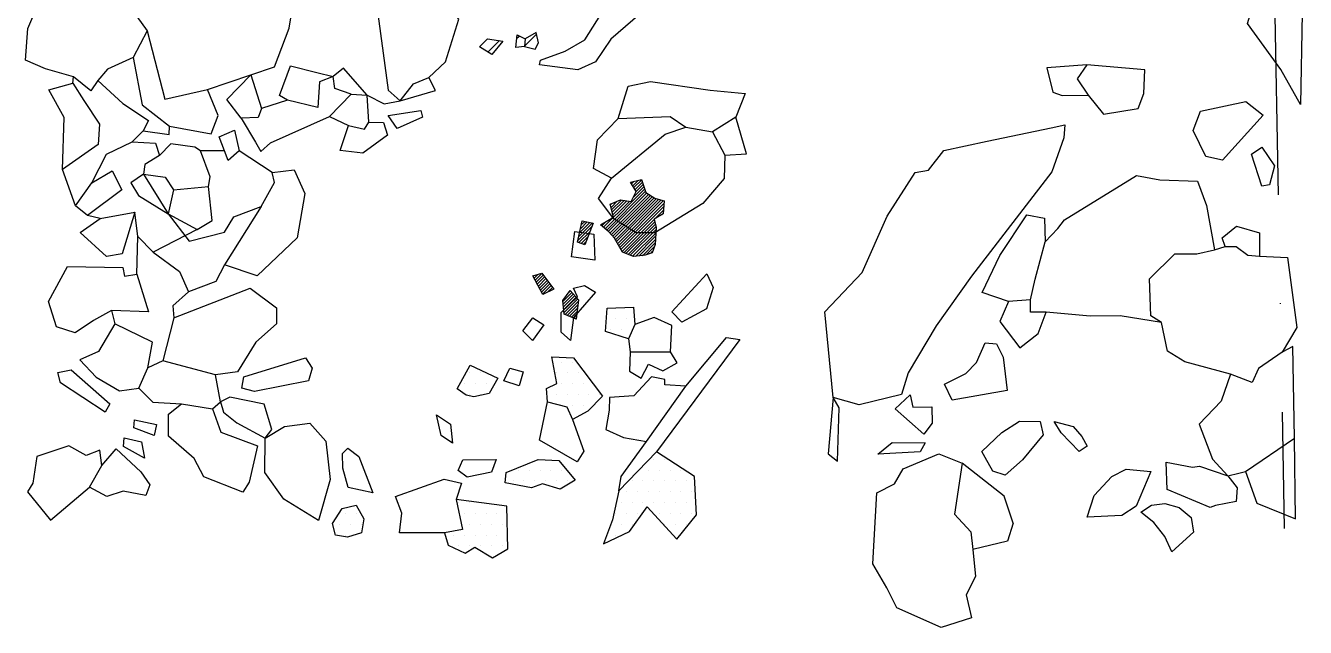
# Model space of a CAD drawing. Header units: metres. Extents: x 187 to 361, y -1912 to -1599.
# Drawn here: x 192.5 to 340.3, y -1911.9 to -1842.4 of the extents above; entities that cross this region are included whole.
import ezdxf

# ---------------------------------------------------------------- set-up
doc = ezdxf.new("R2010")
doc.units = ezdxf.units.M
doc.header["$LTSCALE"] = 25
doc.header["$MEASUREMENT"] = 0
doc.linetypes.add('STRICHPUNKTX2', pattern=[2, 1, -0.5, 0, -0.5])
doc.layers.get('0').update_dxf_attribs({"linetype": 'CONTINUOUS'})
for name, color, linetype in [('FEUER', 1, 'CONTINUOUS'), ('GRABUNGSGRENZE', 3, 'STRICHPUNKTX2'), ('KNOCHEN', 2, 'CONTINUOUS'), ('KNOCHENSCHRAFF', 2, 'CONTINUOUS'), ('STEINE', 4, 'CONTINUOUS'), ('STEINESCHRAFF', 4, 'CONTINUOUS')]:
    doc.layers.add(name, color=color, linetype=linetype)

# ---------------------------------------------------------------- blocks, each defined once
blk = doc.blocks.new('*X1')
at = {"color": 0}
for p, q in [((262.43, -1860.66), (262.71, -1860.38)), ((262.57, -1860.87), (263.18, -1860.27)), ((262.7, -1861.09), (263.6, -1860.19)), ((262.84, -1861.31), (263.69, -1860.46)), ((262.97, -1861.53), (263.78, -1860.72)), ((259.37, -1865.84), (263.96, -1861.25)), ((259.56, -1866), (264.05, -1861.51)), ((259.75, -1866.16), (264.2, -1861.71)), ((259.93, -1866.34), (264.42, -1861.85)), ((260.1, -1866.52), (264.63, -1861.99)), ((260.27, -1866.71), (264.85, -1862.13)), ((260.44, -1866.89), (265.06, -1862.27)), ((262.61, -1862.25), (263.87, -1860.98)), ((259.18, -1865.68), (262.18, -1862.68)), ((259.99, -1863.09), (260.15, -1862.93)), ((260.06, -1863.38), (260.78, -1862.66)), ((260.13, -1863.66), (261.27, -1862.53)), ((260.2, -1863.95), (261.57, -1862.58)), ((260.27, -1864.24), (261.88, -1862.63)), ((260.58, -1867.11), (265.32, -1862.36)), ((260.7, -1867.33), (265.59, -1862.44)), ((260.83, -1867.56), (265.87, -1862.52)), ((260.96, -1867.79), (266.14, -1862.6)), ((261.08, -1868.01), (266.16, -1862.94)), ((261.21, -1868.24), (266.14, -1863.32)), ((261.34, -1868.47), (266.11, -1863.7)), ((256.33, -1866.75), (257.91, -1865.18)), ((256.43, -1866.31), (257.61, -1865.12)), ((256.52, -1865.86), (257.32, -1865.06)), ((256.61, -1865.41), (257.02, -1865)), ((256.71, -1864.97), (256.73, -1864.94)), ((258.99, -1865.52), (259.5, -1865)), ((261.54, -1868.62), (265.12, -1865.04)), ((265.93, -1864.23), (266.08, -1864.07)), ((256.24, -1867.2), (257.82, -1865.62)), ((256.35, -1867.44), (257.6, -1866.2)), ((261.79, -1868.72), (265.18, -1865.33)), ((262.04, -1868.82), (265.24, -1865.62)), ((262.29, -1868.92), (265.25, -1865.97)), ((262.55, -1869.03), (265.23, -1866.34)), ((256.61, -1867.54), (257.37, -1866.78)), ((256.87, -1867.64), (257.14, -1867.36)), ((262.88, -1869.05), (265.21, -1866.72)), ((263.28, -1869), (265.19, -1867.09)), ((263.68, -1868.96), (265.17, -1867.46)), ((264.11, -1868.87), (265.06, -1867.93)), ((264.68, -1868.66), (264.85, -1868.49)), ((251.19, -1871.55), (251.6, -1871.13)), ((251.31, -1871.78), (252.08, -1871.01)), ((251.07, -1871.32), (251.1, -1871.28)), ((251.43, -1872.01), (252.23, -1871.21)), ((251.55, -1872.25), (252.39, -1871.41)), ((251.67, -1872.48), (252.54, -1871.61)), ((251.79, -1872.71), (252.69, -1871.81)), ((251.91, -1872.94), (252.84, -1872.02)), ((252.04, -1873.17), (252.99, -1872.22)), ((252.16, -1873.41), (253.14, -1872.42)), ((252.76, -1873.15), (253.29, -1872.62)), ((254.52, -1874.23), (255.53, -1873.21)), ((254.55, -1874.55), (255.7, -1873.4)), ((254.58, -1874.87), (255.87, -1873.58)), ((254.61, -1875.19), (256.04, -1873.77)), ((254.64, -1875.52), (256.21, -1873.95)), ((255.14, -1873.25), (255.37, -1873.02)), ((254.75, -1875.76), (256.27, -1874.24)), ((255, -1875.87), (256.23, -1874.64)), ((255.25, -1875.97), (256.18, -1875.04)), ((255.5, -1876.07), (256.13, -1875.44)), ((255.75, -1876.18), (256.09, -1875.84)), ((256, -1876.28), (256.04, -1876.24))]:
    blk.add_line(p, q, dxfattribs=at)
blk = doc.blocks.new('*X11')
at = {"color": 0}
for p, q in [((261.25, -1875), (261.25, -1875)), ((262.5, -1875), (262.5, -1875)), ((260.625, -1876.25), (260.625, -1876.25)), ((261.875, -1876.25), (261.875, -1876.25)), ((260, -1877.5), (260, -1877.5)), ((261.25, -1877.5), (261.25, -1877.5)), ((262.5, -1877.5), (262.5, -1877.5)), ((254.375, -1881.25), (254.375, -1881.25)), ((255.625, -1881.25), (255.625, -1881.25)), ((243.75, -1882.5), (243.75, -1882.5)), ((245, -1882.5), (245, -1882.5)), ((253.75, -1882.5), (253.75, -1882.5)), ((255, -1882.5), (255, -1882.5)), ((256.25, -1882.5), (256.25, -1882.5)), ((243.125, -1883.75), (243.125, -1883.75)), ((244.375, -1883.75), (244.375, -1883.75)), ((245.625, -1883.75), (245.625, -1883.75)), ((254.375, -1883.75), (254.375, -1883.75)), ((255.625, -1883.75), (255.625, -1883.75)), ((256.875, -1883.75), (256.875, -1883.75)), ((243.75, -1885), (243.75, -1885)), ((245, -1885), (245, -1885)), ((253.75, -1885), (253.75, -1885)), ((255, -1885), (255, -1885)), ((256.25, -1885), (256.25, -1885)), ((257.5, -1885), (257.5, -1885)), ((258.75, -1885), (258.75, -1885)), ((254.375, -1886.25), (254.375, -1886.25)), ((255.625, -1886.25), (255.625, -1886.25)), ((256.875, -1886.25), (256.875, -1886.25)), ((256.25, -1887.5), (256.25, -1887.5)), ((265, -1892.5), (265, -1892.5)), ((266.25, -1892.5), (266.25, -1892.5)), ((249.375, -1893.75), (249.375, -1893.75)), ((250.625, -1893.75), (250.625, -1893.75)), ((251.875, -1893.75), (251.875, -1893.75)), ((253.125, -1893.75), (253.125, -1893.75)), ((254.375, -1893.75), (254.375, -1893.75)), ((264.375, -1893.75), (264.375, -1893.75)), ((265.625, -1893.75), (265.625, -1893.75)), ((266.875, -1893.75), (266.875, -1893.75)), ((268.125, -1893.75), (268.125, -1893.75)), ((248.75, -1895), (248.75, -1895)), ((250, -1895), (250, -1895)), ((251.25, -1895), (251.25, -1895)), ((252.5, -1895), (252.5, -1895)), ((253.75, -1895), (253.75, -1895)), ((255, -1895), (255, -1895)), ((261.875, -1896.25), (261.875, -1896.25)), ((262.5, -1895), (262.5, -1895)), ((263.125, -1896.25), (263.125, -1896.25)), ((263.75, -1895), (263.75, -1895)), ((264.375, -1896.25), (264.375, -1896.25)), ((265, -1895), (265, -1895)), ((265.625, -1896.25), (265.625, -1896.25)), ((266.25, -1895), (266.25, -1895)), ((266.875, -1896.25), (266.875, -1896.25)), ((267.5, -1895), (267.5, -1895)), ((268.125, -1896.25), (268.125, -1896.25)), ((268.75, -1895), (268.75, -1895)), ((269.375, -1896.25), (269.375, -1896.25)), ((242.5, -1897.5), (242.5, -1897.5)), ((243.75, -1897.5), (243.75, -1897.5)), ((261.25, -1897.5), (261.25, -1897.5)), ((262.5, -1897.5), (262.5, -1897.5)), ((263.75, -1897.5), (263.75, -1897.5)), ((265, -1897.5), (265, -1897.5)), ((266.25, -1897.5), (266.25, -1897.5)), ((267.5, -1897.5), (267.5, -1897.5)), ((268.75, -1897.5), (268.75, -1897.5)), ((229.375, -1898.75), (229.375, -1898.75)), ((230.625, -1898.75), (230.625, -1898.75)), ((243.125, -1898.75), (243.125, -1898.75)), ((244.375, -1898.75), (244.375, -1898.75)), ((245.625, -1898.75), (245.625, -1898.75)), ((246.875, -1898.75), (246.875, -1898.75)), ((260.625, -1898.75), (260.625, -1898.75)), ((261.875, -1898.75), (261.875, -1898.75)), ((263.125, -1898.75), (263.125, -1898.75)), ((265.625, -1898.75), (265.625, -1898.75)), ((266.875, -1898.75), (266.875, -1898.75)), ((268.125, -1898.75), (268.125, -1898.75)), ((269.375, -1898.75), (269.375, -1898.75)), ((228.75, -1900), (228.75, -1900)), ((230, -1900), (230, -1900)), ((231.25, -1900), (231.25, -1900)), ((243.75, -1900), (243.75, -1900)), ((245, -1900), (245, -1900)), ((246.25, -1900), (246.25, -1900)), ((247.5, -1900), (247.5, -1900)), ((261.25, -1900), (261.25, -1900)), ((262.5, -1900), (262.5, -1900)), ((266.25, -1900), (266.25, -1900)), ((267.5, -1900), (267.5, -1900)), ((268.75, -1900), (268.75, -1900)), ((229.375, -1901.25), (229.375, -1901.25)), ((241.875, -1901.25), (241.875, -1901.25)), ((243.125, -1901.25), (243.125, -1901.25)), ((244.375, -1901.25), (244.375, -1901.25)), ((245.625, -1901.25), (245.625, -1901.25)), ((246.875, -1901.25), (246.875, -1901.25)), ((260.625, -1901.25), (260.625, -1901.25)), ((242.5, -1902.5), (242.5, -1902.5)), ((243.75, -1902.5), (243.75, -1902.5)), ((245, -1902.5), (245, -1902.5)), ((246.25, -1902.5), (246.25, -1902.5)), ((247.5, -1902.5), (247.5, -1902.5))]:
    blk.add_line(p, q, dxfattribs=at)
blk = doc.blocks.new('*X13')
at = {"color": 0}
for p, q in [((249.52, -1825.84), (255.47, -1819.89)), ((249.95, -1827.17), (256.61, -1820.51)), ((250.03, -1823.56), (253.73, -1819.86)), ((251.05, -1820.78), (251.39, -1820.44)), ((250.88, -1828.01), (257.32, -1821.58)), ((251.84, -1828.82), (256.54, -1824.12)), ((253.45, -1828.98), (255.79, -1826.64)), ((245.86, -1845.41), (247.17, -1844.1)), ((249.16, -1843.87), (249.46, -1843.58)), ((250.08, -1844.73), (251.45, -1843.35)), ((250.02, -1844.78), (250.08, -1844.73))]:
    blk.add_line(p, q, dxfattribs=at)

msp = doc.modelspace()

# ---------------------------------------------------------------- linework, layer by layer
at = {"layer": 'GRABUNGSGRENZE', "flags": 128}
msp.add_lwpolyline([(333.28, -1599.14), (333.51, -1616.76), (325.6, -1626.52), (321.57, -1637.1), (323.23, -1646.47), (328.57, -1650.85), (335.29, -1651.12), (334.58, -1726.29), (337.8, -1900.48)], dxfattribs=at)
at = {"layer": 'KNOCHEN'}
for points in [[(258.85, -1865.4), (260.33, -1864.49), (259.97, -1863.01), (261.15, -1862.5), (262.37, -1862.71), (262.98, -1861.54), (262.32, -1860.47), (263.59, -1860.17), (264.1, -1861.64), (265.12, -1862.31), (266.18, -1862.61), (266.08, -1864.14), (265.06, -1864.75), (265.26, -1865.72), (265.16, -1867.65), (264.8, -1868.62), (263.99, -1868.92), (262.66, -1869.07), (261.39, -1868.56), (260.48, -1866.93), (259.82, -1866.22), (258.85, -1865.4)], [(256.2, -1867.38), (256.71, -1864.94), (257.99, -1865.2), (257.02, -1867.69), (256.2, -1867.38)], [(252.17, -1873.44), (251.05, -1871.3), (252.07, -1870.99), (253.45, -1872.83), (252.17, -1873.44)], [(254.66, -1875.73), (254.51, -1874.15), (255.33, -1872.98), (256.29, -1874.05), (256.04, -1876.29), (254.66, -1875.73)]]:
    msp.add_lwpolyline(points, dxfattribs=at)
at = {"layer": 'STEINE'}
for points in [[(339.7, -1851.47), (337.41, -1847.44), (333.55, -1842.14), (334.06, -1840.51), (333.51, -1839.39), (332.49, -1835.27), (333.61, -1834.81), (333.92, -1833.08), (336.06, -1832.12), (336.63, -1824.64), (336.65, -1813.49), (339.35, -1812.93), (340.25, -1819.76), (339.7, -1851.47)], [(254.76, -1845.34), (257.05, -1844.02), (260.06, -1839.14), (265.88, -1828.1), (270.05, -1830.91), (265.71, -1839), (260.05, -1843.92), (258.27, -1846.57), (256.23, -1847.48), (251.8, -1846.92), (251.9, -1846.36), (254.76, -1845.34)], [(207.38, -1836.12), (204.78, -1840.64), (206.51, -1842.99), (208.53, -1850.88), (213.47, -1849.76), (218.46, -1848.04), (221.21, -1847.13), (222.9, -1842.65), (223.87, -1836.7), (219.9, -1835.42), (216.7, -1835.57), (212.93, -1837.24), (211.91, -1832.71), (209.01, -1832.35), (207.38, -1836.12)], [(200.8, -1848.73), (199.98, -1849.9), (198, -1848.27), (194.74, -1847.35), (192.45, -1846.38), (192.71, -1842.71), (195.11, -1837.07)], [(234.1, -1838.39), (232.88, -1838.95), (234.34, -1849.84), (235.71, -1851.07), (237.24, -1849.09), (239.02, -1848.37), (240.96, -1846.55), (242.49, -1841.61), (241.32, -1840.18), (238.99, -1838.25), (236.9, -1838.09)], [(206.51, -1842.99), (204.87, -1846.04), (201.92, -1847.41), (200.8, -1848.73)], [(244.88, -1844.82), (245.8, -1843.9), (247.58, -1844.16), (246.31, -1845.69), (244.88, -1844.82)], [(249.06, -1844.88), (249.21, -1843.45), (250.13, -1843.91), (250.07, -1844.78), (249.06, -1844.88)], [(250.07, -1844.78), (251.29, -1845.08), (251.7, -1844.37), (251.4, -1843.15), (250.13, -1843.91)], [(204.87, -1846.04), (205.93, -1851.54), (209.09, -1853.98), (213.87, -1854.86), (214.69, -1852.77), (213.47, -1849.76)], [(222.68, -1851), (221.77, -1850.44), (223.04, -1847.03), (226.1, -1847.8), (227.98, -1848.26)], [(230.06, -1850.3), (231.89, -1850.4), (229.15, -1847.29), (227.98, -1848.26)], [(315.02, -1846.9), (310.39, -1847.25), (311.1, -1850.05), (312.16, -1850.46), (315.17, -1850.41)], [(315.02, -1846.9), (313.9, -1848.53), (315.17, -1850.41), (316.95, -1852.6), (320.92, -1851.95), (321.58, -1850.22), (321.69, -1847.47), (315.02, -1846.9)], [(197.89, -1849.03), (198, -1848.27)], [(200.8, -1848.73), (203.69, -1851.38), (206.64, -1853.32), (206.03, -1854.54), (204.76, -1855.81)], [(217.33, -1853.08), (215.71, -1850.89), (218.46, -1848.04), (219.68, -1851.96), (219.32, -1852.98), (217.33, -1853.08)], [(217.33, -1853.08), (219.01, -1855.83), (219.62, -1856.9), (220.74, -1855.93), (227.56, -1852.89), (230.06, -1850.3), (228.18, -1849.63), (227.98, -1848.26), (226.4, -1848.87), (226.19, -1851.82), (222.68, -1851), (219.68, -1851.96)], [(231.89, -1850.4), (233.88, -1851.42), (235.71, -1851.07), (239.78, -1849.85), (239.02, -1848.37)], [(260.9, -1853.09), (262.03, -1849.37), (264.63, -1848.82), (271.5, -1849.84), (275.57, -1850.21), (274.49, -1852.95), (271.79, -1854.63)], [(196.71, -1859.01), (196.92, -1853), (195.15, -1849.79), (197.89, -1849.03), (199.16, -1851.02), (200.99, -1853.77), (200.84, -1856.11), (196.71, -1859.01)], [(227.56, -1852.89), (229.75, -1853.91), (231.58, -1854.32), (232.09, -1853.51), (231.89, -1850.4)], [(330.68, -1857.92), (328.75, -1857.51), (327.28, -1854.5), (328.14, -1852.26), (333.39, -1851.15), (335.37, -1852.73), (330.68, -1857.92)], [(235.35, -1854.27), (234.33, -1852.75), (238.1, -1852.19), (238.3, -1852.95), (235.35, -1854.27)], [(260.13, -1860.01), (258.05, -1858.89), (258.51, -1855.58), (260.9, -1853.09), (266.91, -1852.89), (268.69, -1854.12)], [(273.22, -1857.33), (275.71, -1857.18), (274.49, -1852.95)], [(206.03, -1854.54), (209.03, -1854.95), (209.09, -1853.98)], [(215.44, -1856.84), (214.79, -1855.21), (216.57, -1854.45), (217.12, -1856.85)], [(232.09, -1853.51), (233.77, -1853.56), (234.23, -1855.04), (231.38, -1857.12), (228.78, -1856.81), (229.75, -1853.91)], [(265.11, -1866.33), (262.97, -1866.32), (260.38, -1864.69), (258.6, -1862.35), (260.13, -1860.01), (266.3, -1854.93), (268.69, -1854.12), (271.79, -1854.63), (273.22, -1857.33), (273.11, -1860.03), (270.66, -1862.92), (265.11, -1866.33)], [(289.08, -1870.89), (291.94, -1864.38), (295.2, -1859.34), (296.73, -1859.09), (298.51, -1856.8), (303.5, -1855.74), (310.89, -1854.17), (312.46, -1853.82), (312.36, -1855.35), (310.98, -1859.26), (301.7, -1871.32), (297.62, -1877.06), (294.36, -1882.5), (293.59, -1885), (288.7, -1886.21), (285.7, -1885.34), (284.75, -1875.47), (289.08, -1870.89)], [(200.12, -1860.54), (201.8, -1857.23), (204.76, -1855.81), (207.45, -1855.97), (207.91, -1857.39), (206.23, -1858.41), (206.08, -1859.53), (208.92, -1864.11), (211.36, -1867.27), (215.43, -1866.26), (216.5, -1864.48), (219.66, -1863.26), (221.19, -1860.52), (220.94, -1859.34), (217.12, -1856.85), (215.85, -1857.96), (215.44, -1856.84), (212.65, -1856.84), (211.98, -1856.43), (209.24, -1856.02), (207.91, -1857.39)], [(206.08, -1859.53), (208.57, -1859.89), (209.53, -1861.36), (213.56, -1860.96), (213.76, -1859.84), (212.65, -1856.84)], [(335.21, -1860.93), (334.04, -1857.21), (335.21, -1856.4), (336.69, -1858.59), (336.12, -1860.78), (335.21, -1860.93)], [(198.23, -1863.18), (196.71, -1859.01)], [(198.23, -1863.18), (200.12, -1860.54), (202.46, -1859.17), (203.58, -1861.36), (199.6, -1864.3), (198.23, -1863.18)], [(220.94, -1859.34), (223.48, -1859.04), (224.7, -1861.79), (223.83, -1866.88), (219.19, -1871.3), (215.43, -1870.03)], [(206.08, -1859.53), (204.6, -1860.54), (205.51, -1862.02), (208.92, -1864.11)], [(323.63, -1876.69), (318.85, -1875.92), (315.39, -1875.97), (310.3, -1875.5), (308.52, -1875.5), (308.52, -1874.07), (309.03, -1871.68), (310.21, -1867.36), (311.68, -1865.83), (312.45, -1864.81), (320.75, -1859.69), (323.45, -1860.2), (327.78, -1860.36), (328.84, -1863.16), (329.75, -1868.3)], [(209.53, -1861.36), (208.92, -1864.11), (212.28, -1865.95), (214.01, -1864.88), (213.56, -1860.96)], [(219.66, -1863.26), (215.43, -1870.03), (214.41, -1871.96), (211.25, -1873.13)], [(198.74, -1866.29), (201.08, -1864.66), (205.05, -1863.95), (203.62, -1868.74), (201.79, -1869.04), (198.74, -1866.29)], [(201.08, -1864.66), (199.6, -1864.3)], [(205.4, -1866.75), (205.05, -1863.95)], [(305.97, -1874.27), (302.92, -1873.2), (304.96, -1868.93), (308.07, -1864.25), (310.11, -1864.61), (310.21, -1867.36)], [(212.28, -1865.95), (207.18, -1868.54)], [(255.49, -1869.11), (255.9, -1866.16), (258.09, -1866.47), (258.18, -1869.47), (255.49, -1869.11)], [(330.97, -1867.89), (330.62, -1866.88), (332.3, -1865.55), (334.95, -1866.32), (334.94, -1869.02)], [(205.3, -1871.08), (205.4, -1866.75), (207.18, -1868.54), (210.23, -1870.78), (211.25, -1873.13), (209.46, -1874.75), (209.56, -1876.13), (208.29, -1881.11), (206.55, -1881.92)], [(334.11, -1883.63), (331.61, -1882.66), (326.32, -1881.22), (324.34, -1880), (323.63, -1876.69), (322.41, -1875.92), (322.26, -1871.65), (325.17, -1868.75), (327.71, -1868.76), (329.75, -1868.3), (330.97, -1867.89), (332.25, -1867.9), (333.62, -1868.92), (334.94, -1869.02), (338.2, -1869.18), (339.26, -1877.27), (337.57, -1880.12), (334.82, -1882), (334.11, -1883.63)], [(206.66, -1875.46), (202.39, -1875.3), (200.3, -1876.47), (198.16, -1877.89), (196.02, -1877.18), (195.11, -1874.27), (197.31, -1870.2), (203.67, -1870.32), (203.87, -1871.33), (205.3, -1871.08), (206.66, -1875.46)], [(267.08, -1875.44), (271.11, -1871.07), (271.87, -1872.65), (271.1, -1875.09), (268.25, -1876.66), (267.08, -1875.44)], [(254.3, -1877.82), (254.31, -1875.53), (256.19, -1873.7), (255.74, -1872.73), (257.01, -1872.42), (258.28, -1873.19), (255.73, -1876.09), (255.37, -1878.78), (254.3, -1877.82)], [(209.56, -1876.13), (218.38, -1872.73), (221.43, -1874.97), (221.42, -1876.85), (219.03, -1878.94), (216.94, -1882.4), (214.39, -1882.75)], [(308.52, -1874.07), (305.97, -1874.27), (304.95, -1876.56), (307.29, -1879.62), (309.38, -1877.94), (310.3, -1875.5)], [(202.39, -1875.3), (202.74, -1876.83)], [(262.09, -1878.59), (259.44, -1877.72), (259.6, -1875.02), (262.66, -1874.93), (262.81, -1876.91), (262.09, -1878.59)], [(202.74, -1876.83), (200.86, -1880.03), (198.72, -1881), (200.6, -1882.99), (203.29, -1884.57), (205.53, -1884.26), (206.55, -1881.92), (207.12, -1878.97), (202.74, -1876.83)], [(249.88, -1877.66), (251.05, -1876.13), (252.32, -1876.95), (250.99, -1878.78), (249.88, -1877.66)], [(262.09, -1878.59), (262.29, -1880.07), (266.92, -1880.07), (267.08, -1877.02), (265.05, -1876.1), (262.81, -1876.91)], [(268.7, -1884.05), (273.39, -1878.4), (274.92, -1878.66), (265.33, -1891.63), (260.95, -1896.15), (261.25, -1894.47), (264.16, -1890.45)], [(299.44, -1885.67), (298.58, -1883.83), (301.02, -1882.56), (302.25, -1881.29), (303.27, -1879.05), (304.59, -1879.16), (305.35, -1880.69), (305.81, -1884.55), (299.44, -1885.67)], [(331.61, -1882.66), (330.54, -1885.76), (327.99, -1888.45), (329.51, -1892.48), (331.29, -1894.41), (332.57, -1894.11), (333.33, -1893.91), (338.98, -1890.05), (338.8, -1879.46), (337.57, -1880.12)], [(214.39, -1882.75), (208.29, -1881.11)], [(217.44, -1884.28), (217.65, -1882.96), (224.78, -1880.78), (225.54, -1881.95), (225.13, -1883.43), (218.87, -1884.64), (217.44, -1884.28)], [(252.71, -1885.86), (252.61, -1884.33), (253.79, -1883.72), (253.23, -1880.67), (255.72, -1880.77), (259.08, -1885.2), (257.4, -1886.93), (255.61, -1887.9)], [(262.29, -1880.07), (262.19, -1882.31), (263.56, -1883.12), (264.38, -1881.49), (266.06, -1882.26), (267.69, -1881.35), (266.92, -1880.07)], [(201.66, -1887.06), (196.47, -1883.64), (196.17, -1882.47), (197.7, -1882.17), (202.17, -1886.09), (201.66, -1887.06)], [(205.53, -1884.26), (207.16, -1885.9), (210.47, -1886.1), (214.03, -1886.67), (214.95, -1885.86), (214.39, -1882.75)], [(242.28, -1884.37), (243.81, -1881.62), (246.97, -1883.1), (246, -1884.88), (244.22, -1885.28), (243.35, -1885.08), (242.28, -1884.37)], [(247.68, -1883.41), (248.39, -1881.98), (249.92, -1882.39), (249.46, -1884.02), (247.68, -1883.41)], [(264.73, -1882.97), (262.69, -1885.16), (259.89, -1885.36), (259.84, -1886.83), (259.48, -1889.07), (261.51, -1889.99), (264.16, -1890.45), (268.7, -1884.05), (266.26, -1883.89), (266.26, -1883.28), (264.73, -1882.97)], [(214.95, -1885.86), (215.3, -1887.03), (216.83, -1888.3), (220.13, -1890.04), (220.9, -1889.07), (219.99, -1886.12), (216.02, -1885.3), (214.95, -1885.86)], [(251.79, -1890.28), (252.71, -1885.86), (254.95, -1886.42), (255.61, -1887.9), (256.93, -1891.56), (256.17, -1892.78), (251.79, -1890.28)], [(285.7, -1885.34), (285.13, -1891.86), (286.2, -1892.72), (286.41, -1886.56), (285.7, -1885.34)], [(292.87, -1886.67), (294.61, -1885.05), (294.91, -1886.47), (297.1, -1886.43), (297.15, -1888.31), (296.18, -1889.58), (292.87, -1886.67)], [(214.03, -1886.67), (214.99, -1889.37), (219.22, -1890.95), (218.29, -1895.12), (217.53, -1896.29), (213.05, -1894.51), (211.93, -1892.42), (208.94, -1889.82), (208.94, -1887.27), (210.47, -1886.1)], [(239.89, -1887.37), (241.51, -1888.44), (241.76, -1890.63), (240.44, -1889.76), (239.89, -1887.37)], [(204.97, -1888.84), (205.02, -1887.93), (207.56, -1888.49), (207.31, -1889.76), (204.97, -1888.84)], [(222.26, -1897.11), (220.08, -1894.01), (220.13, -1890.04), (222.37, -1888.72), (225.28, -1888.31), (227.11, -1890.4), (227.61, -1894.83), (226.28, -1899.56), (222.26, -1897.11)], [(302.89, -1891.58), (305.19, -1889.39), (307.23, -1888.07), (309.62, -1888.12), (309.97, -1889.65), (307.58, -1892.55), (305.59, -1894.33), (304.16, -1893.87), (303.25, -1892.29), (302.89, -1891.58)], [(311.25, -1888.13), (313.43, -1888.69), (314.45, -1889.86), (315.06, -1890.98), (314.14, -1891.59), (312.06, -1889.45), (311.25, -1888.13)], [(203.74, -1891.03), (203.84, -1890.01), (205.83, -1890.47), (206.18, -1892.36), (203.74, -1891.03)], [(333.33, -1893.91), (334.65, -1897.57), (339.12, -1899.36), (338.98, -1890.05)], [(201.24, -1893.22), (201.04, -1891.44), (199.46, -1892.04), (197.43, -1890.92), (193.76, -1892.19), (193.3, -1895.24), (192.69, -1896.26), (195.33, -1899.52), (199.82, -1895.71), (201.24, -1893.22)], [(201.24, -1893.22), (202.93, -1891.28), (205.77, -1893.94), (206.79, -1895.46), (206.33, -1896.69), (203.73, -1896.17), (201.85, -1896.78), (199.82, -1895.71)], [(232.54, -1896.36), (229.69, -1895.75), (229.09, -1893.51), (229.04, -1891.83), (229.65, -1891.22), (230.92, -1892.19), (232.54, -1896.36)], [(260.95, -1896.15), (260.23, -1899.51), (259.21, -1902.25), (262.21, -1900.83), (264.25, -1897.99), (267.66, -1901.71), (269.95, -1898.91), (269.7, -1894.48), (265.33, -1891.63)], [(290.88, -1891.91), (292.51, -1890.54), (296.33, -1890.6), (295.77, -1891.62), (290.88, -1891.91)], [(242.42, -1893.78), (242.93, -1892.56), (246.8, -1892.52), (246.24, -1893.99), (243.44, -1894.55), (242.42, -1893.78)], [(247.82, -1895.22), (247.97, -1894.04), (251.64, -1892.52), (254.03, -1892.63), (255.91, -1894.92), (254.18, -1895.94), (252.14, -1895.32), (250.87, -1895.78), (247.82, -1895.22)], [(298.18, -1911.93), (293.05, -1909.68), (291.93, -1907.34), (290.3, -1904.59), (290.77, -1896.39), (292.81, -1895.33), (293.78, -1893.6), (297.91, -1891.87), (300.6, -1892.95), (299.73, -1898.85), (301.61, -1900.89), (301.86, -1902.92), (302.16, -1906.03), (301.09, -1908.17), (301.7, -1910.81), (298.18, -1911.93)], [(306.5, -1899.88), (305.48, -1896.77), (300.6, -1892.95)], [(329.25, -1898.08), (324.27, -1895.98), (324.17, -1892.83), (327.22, -1893.39), (328.04, -1893.29), (331.29, -1894.41), (332.36, -1895.79), (332.26, -1897.37), (329.86, -1897.82), (329.25, -1898.08)], [(315.05, -1899.18), (315.87, -1896.68), (317.91, -1894.5), (319.54, -1893.63), (322.39, -1893.89), (320.7, -1897.91), (319.07, -1898.98), (315.05, -1899.18)], [(235.64, -1901), (235.9, -1898.71), (235.19, -1896.78), (240.79, -1894.8), (242.78, -1895.26), (242.16, -1897.14), (242.92, -1900.6), (240.83, -1901.01), (235.64, -1901)], [(240.83, -1901.01), (241.24, -1902.43), (243.22, -1903.35), (244.34, -1902.64), (246.38, -1903.87), (248.16, -1902.85), (248.02, -1897.91), (242.16, -1897.14)], [(321.26, -1898.62), (322.48, -1897.81), (324.01, -1897.61), (325.69, -1898.07), (327.06, -1899.24), (327.31, -1900.92), (324.82, -1903.21), (324, -1901.43), (322.73, -1899.8), (321.26, -1898.62)], [(227.91, -1899.92), (229.03, -1898.19), (230.61, -1897.79), (231.52, -1899.37), (231.26, -1900.99), (229.64, -1901.5), (228.26, -1901.25), (227.91, -1899.92)], [(306.5, -1899.88), (305.83, -1901.96), (301.86, -1902.92)]]:
    msp.add_lwpolyline(points, dxfattribs=at)

# ---------------------------------------------------------------- block references
at = {"layer": 'FEUER'}
msp.add_blockref('*X13', (0, 0), dxfattribs=at)
at = {"layer": 'KNOCHENSCHRAFF'}
msp.add_blockref('*X1', (0, 0), dxfattribs=at)
at = {"layer": 'STEINESCHRAFF'}
msp.add_blockref('*X11', (0, 0), dxfattribs=at)

doc.saveas('drawing.dxf')
